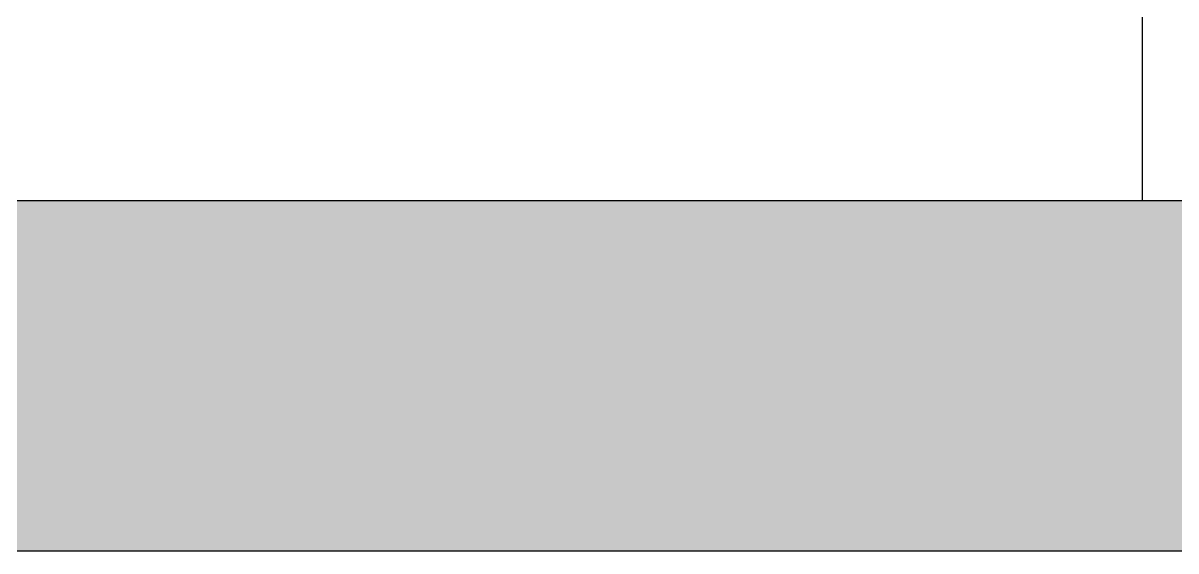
# Model space of a CAD drawing. Header units: inches. Extents: x 7658 to 73799, y 48 to 40262.
# Drawn here: x 49045 to 51171, y 48 to 1022 of the extents above; entities that cross this region are included whole.
import ezdxf

# ---------------------------------------------------------------- set-up
doc = ezdxf.new("R2010")
doc.units = ezdxf.units.IN
doc.layers.add('www.cad-blocks.net', color=7, linetype='Continuous')

# ---------------------------------------------------------------- blocks, each defined once
blk = doc.blocks.new('A$C516926BB')
for p, q in [((39.7224, 38.5194), (39.7224, 0)), ((0, 0), (62.4121, 0))]:
    blk.add_line(p, q)
blk = doc.blocks.new('format')
at = {"layer": 'www.cad-blocks.net', "true_color": 0x546d8e}
h = blk.add_hatch(color=155, dxfattribs=at)
h.set_gradient(color1=(68, 68, 68), color2=(84, 109, 142), tint=1)
h.paths.add_polyline_path([(11386.7, 694.4), (11386.7, 48.2), (73798.8, 48.2), (73798.8, 694.4)])
at = {"layer": 'www.cad-blocks.net', "color": 155, "true_color": 0x546d8e}
for p, q in [((11386.7, 694.4), (73798.8, 694.4)), ((11386.7, 694.4), (73798.8, 694.4)), ((11386.7, 48.2), (73798.8, 48.2))]:
    blk.add_line(p, q, dxfattribs=at)

msp = doc.modelspace()

# ---------------------------------------------------------------- block references
msp.add_blockref('format', (0, 0))
at = {"layer": 'www.cad-blocks.net', "color": 155, "true_color": 0x546d8e, "xscale": 1000, "yscale": 1000, "zscale": 1000}
msp.add_blockref('A$C516926BB', (11386.7, 694.4), dxfattribs=at)

doc.saveas('drawing.dxf')
